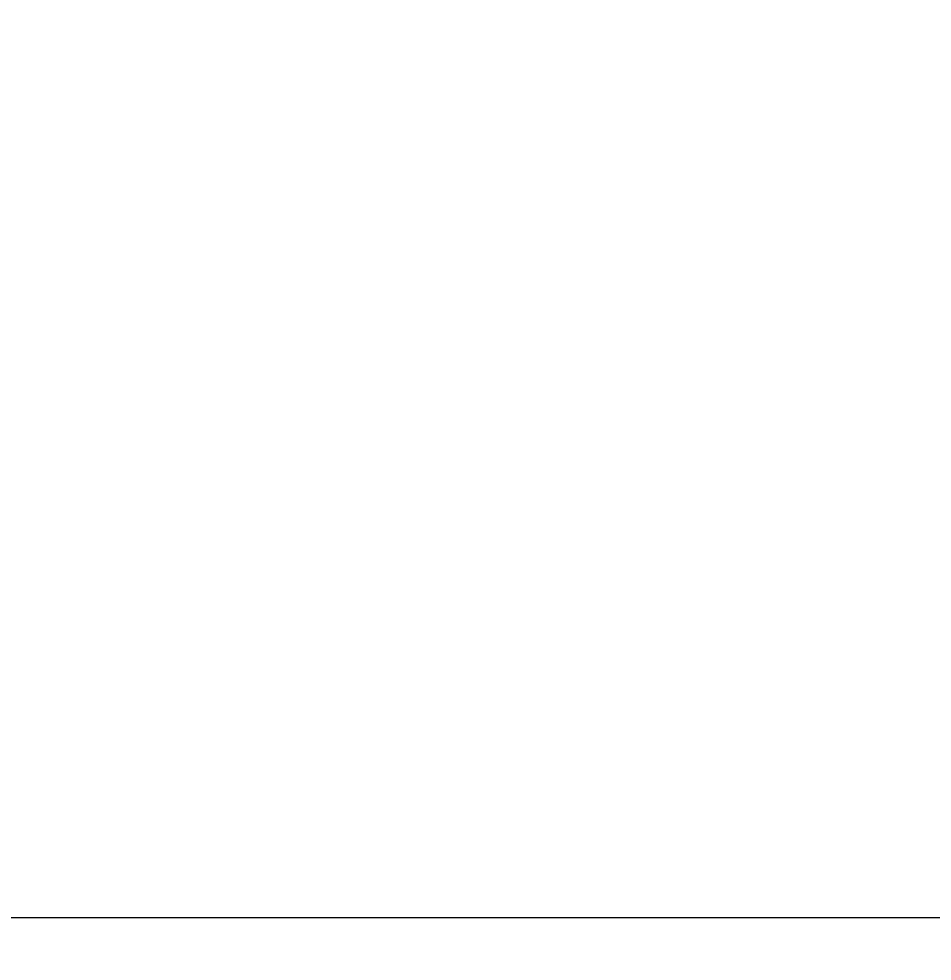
# Model space of a CAD drawing. Header units: millimetres. Extents: x -5431 to 4449, y -5103 to 3731.
# Drawn here: x 661 to 1847, y -2326 to -1101 of the extents above; entities that cross this region are included whole.
import ezdxf

# ---------------------------------------------------------------- set-up
doc = ezdxf.new("R2010")
doc.units = ezdxf.units.MM
doc.layers.add('DIKOM_РАЗМЕР_ЗОНА', color=7, linetype='Continuous')
doc.layers.add('DIKOM_РАЗМЕР_ОБЪЕКТА', color=7, linetype='Continuous')
doc.styles.add('style1', font='arial.ttf', dxfattribs={"width": 0.8})
doc.dimstyles.new('1-50', dxfattribs={"dimtxt": 300, "dimasz": 200, "dimexe": 100, "dimexo": 0, "dimgap": 100, "dimtad": 1, "dimtxsty": 'style1', "dimcen": 200, "dimclrd": 7, "dimclre": 7, "dimclrt": 7, "dimadec": 1, "dimazin": 2, "dimtfac": 1, "dimtmove": 0, "dimatfit": 2, "dimfxl": 0, "dimlwd": 25, "dimlwe": 18, "dimarcsym": 0})

# ---------------------------------------------------------------- blocks, each defined once
blk = doc.blocks.new('*D9')
at = {"layer": 'Defpoints', "color": 0, "transparency": 16777216}
for p in [(-2301.1, -310.6), (2948.9, -310.6), (2948.9, -3470.2)]:
    blk.add_point(p, dxfattribs=at)
at = {"layer": 'DIKOM_РАЗМЕР_ОБЪЕКТА', "color": 7, "lineweight": 18, "transparency": 16777216}
for p, q in [((-2301.1, -310.6), (-2301.1, -3570.2)), ((2948.9, -310.6), (2948.9, -3570.2))]:
    blk.add_line(p, q, dxfattribs=at)
at = {"layer": 'DIKOM_РАЗМЕР_ОБЪЕКТА', "color": 7, "lineweight": 25, "transparency": 16777216}
blk.add_line((-2101.1, -3470.2), (2748.9, -3470.2), dxfattribs=at)
at = {"layer": 'DIKOM_РАЗМЕР_ОБЪЕКТА', "color": 7, "transparency": 16777216}
for points in [[(-2101.1, -3436.8), (-2101.1, -3503.5), (-2301.1, -3470.2)], [(2748.9, -3436.8), (2748.9, -3503.5), (2948.9, -3470.2)]]:
    blk.add_solid(points, dxfattribs=at)
at = {"layer": 'DIKOM_РАЗМЕР_ОБЪЕКТА', "color": 7, "transparency": 16777216, "insert": (1517.7, -3217), "char_height": 300, "attachment_point": 5, "style": 'style1'}
blk.add_mtext('5250', dxfattribs=at)
blk = doc.blocks.new('*D10')
at = {"layer": 'Defpoints', "color": 0, "transparency": 16777216}
for p in [(-3301.1, 2230.5), (-72.6, 2230.5), (2787.9, -2269.5)]:
    blk.add_point(p, dxfattribs=at)
at = {"layer": 'DIKOM_РАЗМЕР_ОБЪЕКТА', "color": 7, "lineweight": 18, "transparency": 16777216}
for p, q in [((-72.6, 2230.5), (-3401.1, 2230.5)), ((2787.9, -2269.5), (-3401.1, -2269.5))]:
    blk.add_line(p, q, dxfattribs=at)
at = {"layer": 'DIKOM_РАЗМЕР_ОБЪЕКТА', "color": 7, "lineweight": 25, "transparency": 16777216}
blk.add_line((-3301.1, -2069.5), (-3301.1, 2030.5), dxfattribs=at)
at = {"layer": 'DIKOM_РАЗМЕР_ОБЪЕКТА', "color": 7, "transparency": 16777216}
for points in [[(-3334.5, 2030.5), (-3267.8, 2030.5), (-3301.1, 2230.5)], [(-3334.5, -2069.5), (-3267.8, -2069.5), (-3301.1, -2269.5)]]:
    blk.add_solid(points, dxfattribs=at)
at = {"layer": 'DIKOM_РАЗМЕР_ОБЪЕКТА', "color": 7, "transparency": 16777216, "insert": (-3554.3, -459.1), "char_height": 300, "attachment_point": 5, "rotation": 90, "style": 'style1'}
blk.add_mtext('4500', dxfattribs=at)
blk = doc.blocks.new('*D11')
at = {"layer": 'Defpoints', "color": 0, "transparency": 16777216}
for p in [(-4301.1, -282.1), (4448.9, -282.1), (4448.9, -5003.1)]:
    blk.add_point(p, dxfattribs=at)
at = {"layer": 'DIKOM_РАЗМЕР_ЗОНА', "color": 7, "lineweight": 18, "transparency": 16777216}
for p, q in [((-4301.1, -282.1), (-4301.1, -5103.1)), ((4448.9, -282.1), (4448.9, -5103.1))]:
    blk.add_line(p, q, dxfattribs=at)
at = {"layer": 'DIKOM_РАЗМЕР_ЗОНА', "color": 7, "lineweight": 25, "transparency": 16777216}
blk.add_line((-4101.1, -5003.1), (4248.9, -5003.1), dxfattribs=at)
at = {"layer": 'DIKOM_РАЗМЕР_ЗОНА', "color": 7, "transparency": 16777216}
for points in [[(-4101.1, -4969.7), (-4101.1, -5036.4), (-4301.1, -5003.1)], [(4248.9, -4969.7), (4248.9, -5036.4), (4448.9, -5003.1)]]:
    blk.add_solid(points, dxfattribs=at)
at = {"layer": 'DIKOM_РАЗМЕР_ЗОНА', "color": 7, "transparency": 16777216, "insert": (1526.4, -4749.9), "char_height": 300, "attachment_point": 5, "style": 'style1'}
blk.add_mtext('8750', dxfattribs=at)
blk = doc.blocks.new('*D12')
at = {"layer": 'Defpoints', "color": 0, "transparency": 16777216}
for p in [(-4981.4, 3731.3), (686.9, 3731.3), (1506.1, -3768.7)]:
    blk.add_point(p, dxfattribs=at)
at = {"layer": 'DIKOM_РАЗМЕР_ЗОНА', "color": 7, "lineweight": 18, "transparency": 16777216}
for p, q in [((686.9, 3731.3), (-5081.4, 3731.3)), ((1506.1, -3768.7), (-5081.4, -3768.7))]:
    blk.add_line(p, q, dxfattribs=at)
at = {"layer": 'DIKOM_РАЗМЕР_ЗОНА', "color": 7, "lineweight": 25, "transparency": 16777216}
blk.add_line((-4981.4, -3568.7), (-4981.4, 3531.3), dxfattribs=at)
at = {"layer": 'DIKOM_РАЗМЕР_ЗОНА', "color": 7, "transparency": 16777216}
for points in [[(-5014.8, 3531.3), (-4948.1, 3531.3), (-4981.4, 3731.3)], [(-5014.8, -3568.7), (-4948.1, -3568.7), (-4981.4, -3768.7)]]:
    blk.add_solid(points, dxfattribs=at)
at = {"layer": 'DIKOM_РАЗМЕР_ЗОНА', "color": 7, "transparency": 16777216, "insert": (-5234.6, -428.9), "char_height": 300, "attachment_point": 5, "rotation": 90, "style": 'style1'}
blk.add_mtext('7500', dxfattribs=at)

msp = doc.modelspace()

# ---------------------------------------------------------------- dimensions: what is measured, and where the dimension line sits
at = {"layer": 'DIKOM_РАЗМЕР_ЗОНА'}
dim = msp.add_linear_dim(base=(-4981.436, 3731.263), p1=(1506.093, -3768.737), p2=(686.924, 3731.263), angle=90, dimstyle='1-50', dxfattribs=at)
dim.commit()
dim.dimension.update_dxf_attribs({"geometry": '*D12', "text_midpoint": (-4981.436, -428.95), "dimtype": 160})
dim = msp.add_linear_dim(base=(4448.859, -5003.051), p1=(-4301.141, -282.063), p2=(4448.859, -282.063), dimstyle='1-50', dxfattribs=at)
dim.commit()
dim.dimension.update_dxf_attribs({"geometry": '*D11', "text_midpoint": (1526.359, -5003.051), "dimtype": 160})
at = {"layer": 'DIKOM_РАЗМЕР_ОБЪЕКТА'}
dim = msp.add_linear_dim(base=(-3301.141, 2230.479), p1=(2787.859, -2269.521), p2=(-72.635, 2230.479), angle=90, dimstyle='1-50', dxfattribs=at)
dim.commit()
dim.dimension.update_dxf_attribs({"geometry": '*D10', "text_midpoint": (-3301.141, -459.066), "dimtype": 160})
dim = msp.add_linear_dim(base=(2948.859, -3470.164), p1=(-2301.141, -310.639), p2=(2948.859, -310.639), dimstyle='1-50', dxfattribs=at)
dim.commit()
dim.dimension.update_dxf_attribs({"geometry": '*D9', "text_midpoint": (1517.735, -3470.164), "dimtype": 160})

doc.saveas('drawing.dxf')
